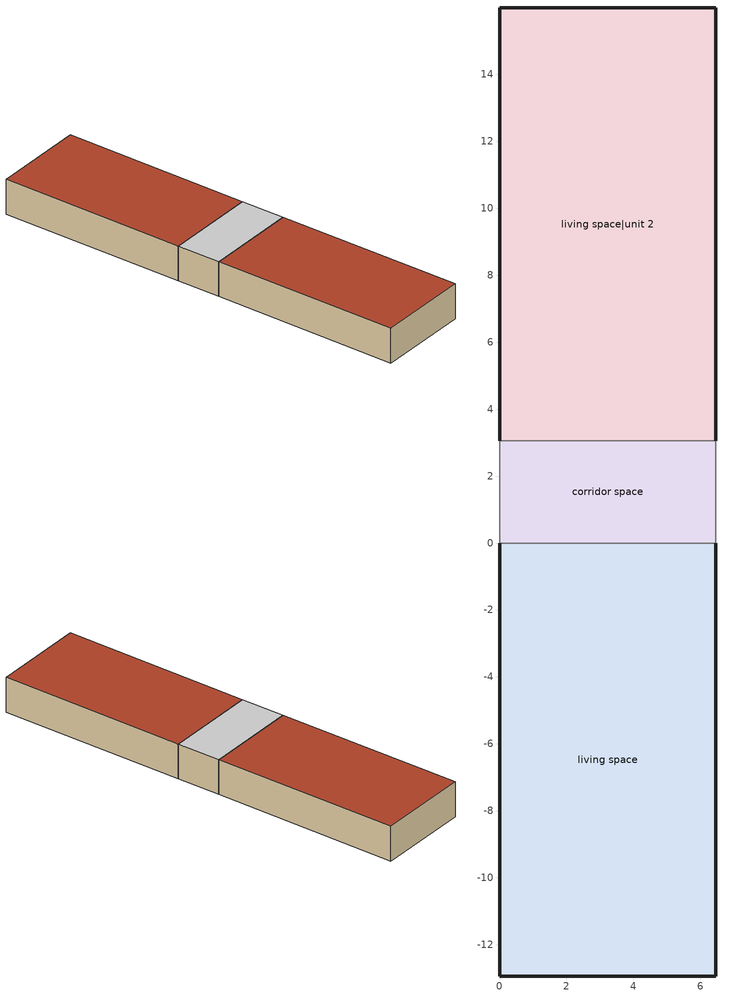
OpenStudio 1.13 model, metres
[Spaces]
living space
 floor ground: 0,-12.93 0,0 6.47,0 6.47,-12.93 z0
 wall outside: 0,0 0,-12.93 6.47,-12.93 6.47,0 z0:2.44
 wall adiabatic: 6.47,0 0,0 z0:2.44
 roof outside: 6.47,-12.93 6.47,0 0,0 0,-12.93 z2.44
living space|unit 2
 floor ground: 0,3.05 0,15.98 6.47,15.98 6.47,3.05 z0
 wall outside: 6.47,3.05 6.47,15.98 0,15.98 0,3.05 z0:2.44
 wall adiabatic: 0,3.05 6.47,3.05 z0:2.44
 roof outside: 6.47,3.05 6.47,15.98 0,15.98 0,3.05 z2.44
corridor space
 floor adiabatic: 0,0 0,3.05 6.47,3.05 6.47,0 z0
 wall adiabatic: 0,3.05 0,0 6.47,0 6.47,3.05 0,3.05 z0:2.44
 ceiling adiabatic: 6.47,0 6.47,3.05 0,3.05 0,0 z2.44
[Building]
Building: Standards Number of Living Units=2
[ThermalZone] Use Ideal Air Loads=No
living zone; living zone|unit 2; corridor zone
[Sizing:Zone] Zone Cooling Design Supply Air Temperature Input Method=SupplyAirTemperature; Zone Cooling Design Supply Air Temperature {C}=14; Zone Cooling Design Supply Air Temperature Difference {deltaC}=11.11; Zone Heating Design Supply Air Temperature Input Method=SupplyAirTemperature; Zone Heating Design Supply Air Temperature {C}=40; Zone Heating Design Supply Air Temperature Difference {deltaC}=11.11; Zone Cooling Design Supply Air Humidity Ratio {kg-H2O/kg-air}=0.0085; Zone Heating Design Supply Air Humidity Ratio {kg-H2O/kg-air}=0.008; Cooling Design Air Flow Method=DesignDay; Heating Design Air Flow Method=DesignDay; Account for Dedicated Outdoor Air System=No; Dedicated Outdoor Air System Control Strategy=NeutralSupplyAir; Dedicated Outdoor Air Low Setpoint Temperature for Design {C}=autosize; Dedicated Outdoor Air High Setpoint Temperature for Design {C}=autosize
living zone; living zone|unit 2; corridor zone
[Space]
Name | Thermal Zone
living space | living zone
living space|unit 2 | living zone|unit 2
corridor space | corridor zone
[ElectricEquipment]
Name | Electric Equipment Definition | Schedule
unit=1|bed=nil|bath=nil|space=living space | unit=1|bed=nil|bath=nil|space={40b6ec78-c413-4a45-b853-35994023df3f} | empty_schedule
unit=2|bed=nil|bath=nil|space=living space|unit 2 | unit=2|bed=nil|bath=nil|space={37d7114c-1624-4ece-a497-df648c061c69} | empty_schedule 1
[Schedule:Ruleset]
Name | Default Day Schedule
empty_schedule | Schedule Day 1
empty_schedule 1 | Schedule Day 2
[Schedule:Day]
Schedule Day 1; Schedule Day 2: 24, 0, 0
